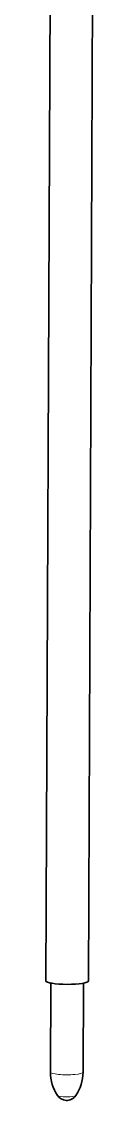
# Model space of a CAD drawing. Extents: x 386 to 1090, y 188 to 736.
# Drawn here: x 960.9 to 964.3, y 470.3 to 546.1 of the extents above; entities that cross this region are included whole.
import ezdxf

# ---------------------------------------------------------------- set-up
doc = ezdxf.new("R2010")
doc.units = 0

msp = doc.modelspace()

# ---------------------------------------------------------------- linework, layer by layer
at = {"color": 7, "lineweight": 35}
for p, q in [((960.92, 478.728), (961.328, 572.981)), ((963.92, 478.715), (964.327, 572.968))]:
    msp.add_line(p, q, dxfattribs=at)
at = {"color": 7, "lineweight": 35, "ltscale": 0.156505}
msp.add_line((961.243, 472.311), (961.27, 478.571), dxfattribs=at)
at = {"color": 7, "lineweight": 35, "ltscale": 0.156503}
msp.add_line((963.542, 472.301), (963.57, 478.561), dxfattribs=at)
at = {"color": 7, "lineweight": 35}
for centre, radius, start, end in [((964.166, 472.297), 2.924, 179.72726, 213.88807), ((960.619, 472.312), 2.924, 325.6169, 359.77851), ((962.387, 471.103), 0.781, 213.9366, 267.17749), ((962.387, 471.103), 0.781, 267.17749, 325.56877)]:
    msp.add_arc(centre, radius, start, end, dxfattribs=at)
msp.add_ellipse((962.42, 478.721), major_axis=(1.5, -0.006), ratio=0.160997, start_param=3.141525, end_param=6.283117, dxfattribs=at)
at = {"color": 7, "lineweight": 13}
for centre, major_axis, start_param, end_param in [((962.393, 472.306), (1.15, -0.005), 3.14166, 6.283253), ((962.385, 470.676), (0.65, -0.003), 3.25056, 6.174271)]:
    msp.add_ellipse(centre, major_axis=major_axis, ratio=0.160997, start_param=start_param, end_param=end_param, dxfattribs=at)

doc.saveas('drawing.dxf')
